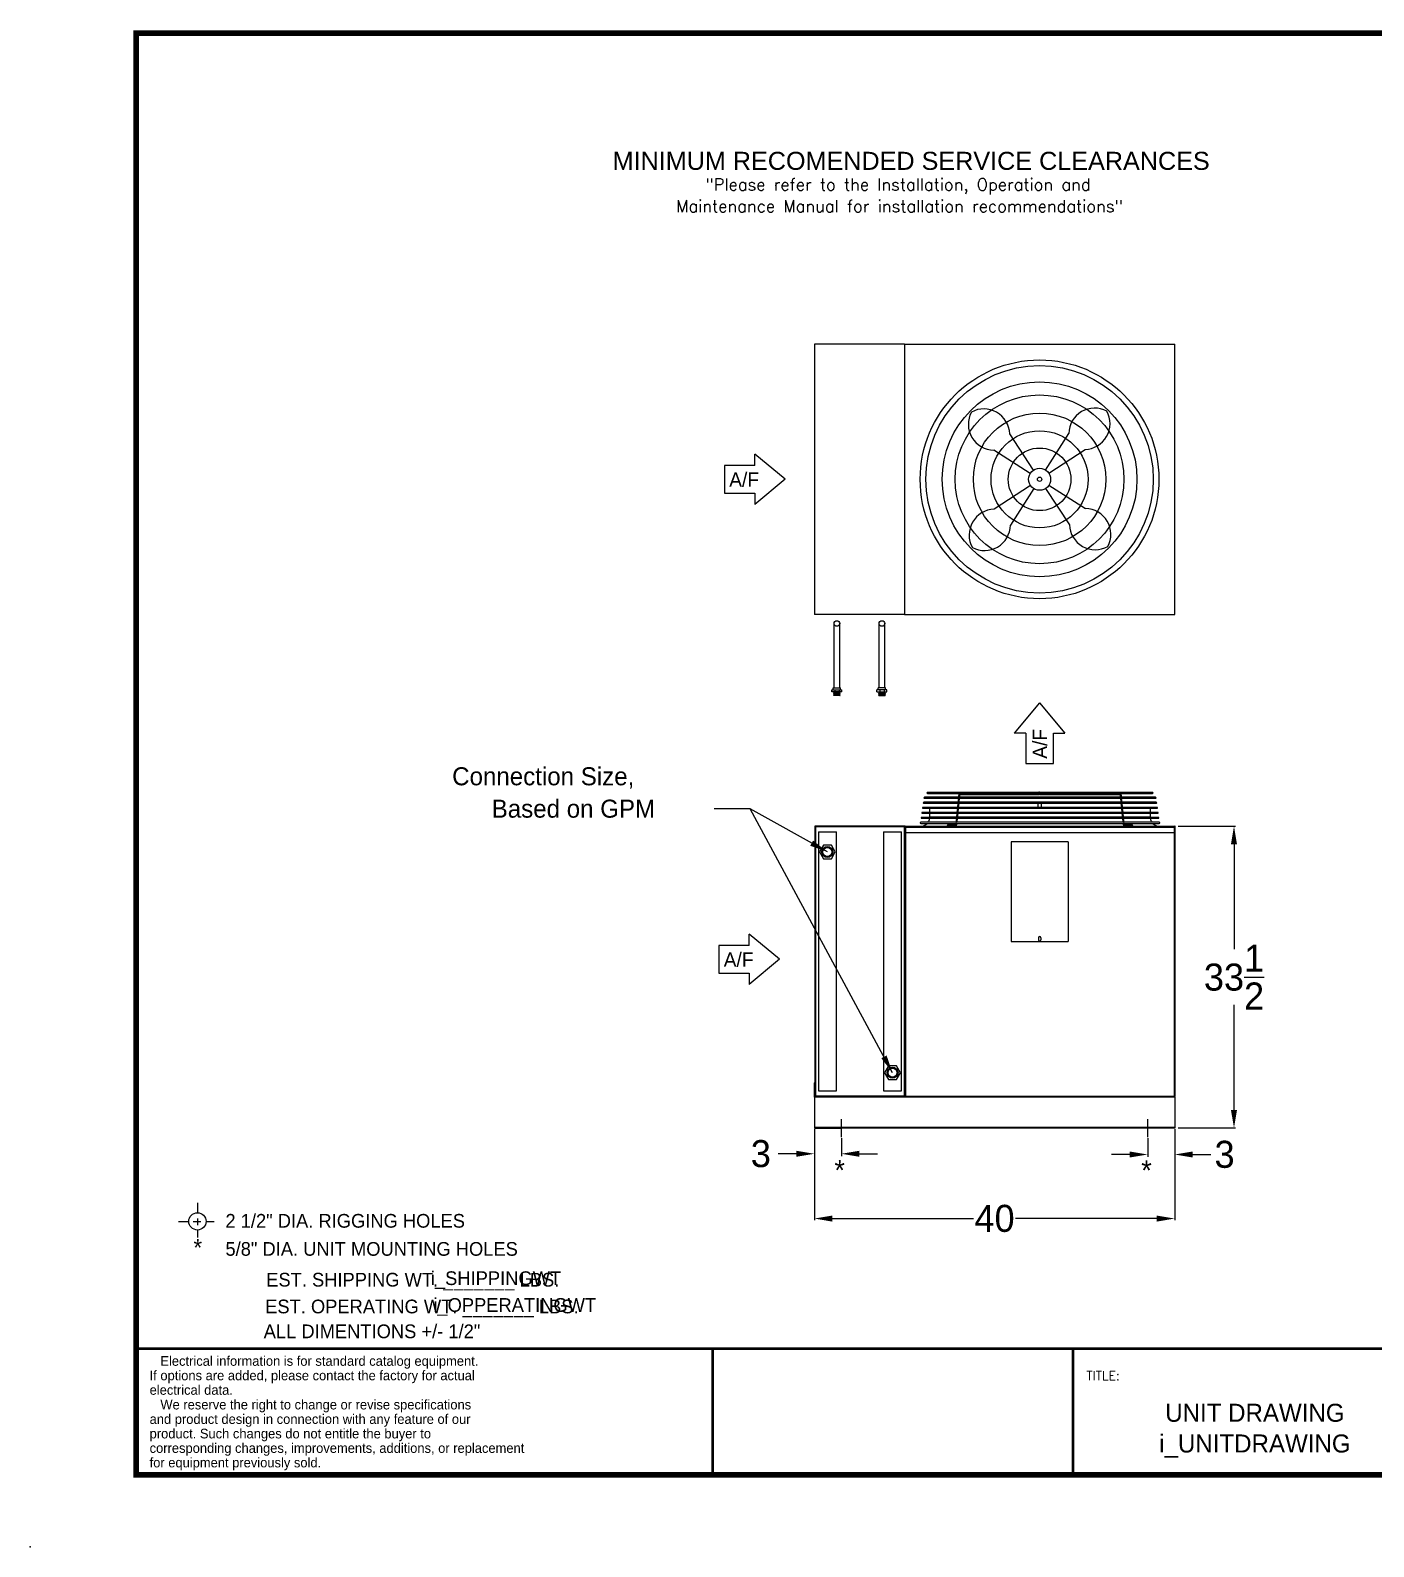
# Model space of a CAD drawing. Extents: x -12 to 264, y -8 to 168.
# Drawn here: x -11.7 to 137.4, y -8 to 160.3 of the extents above; entities that cross this region are included whole.
import ezdxf
from ezdxf.enums import TextEntityAlignment as Align

# ---------------------------------------------------------------- set-up
doc = ezdxf.new("R2010")
doc.units = 0
doc.header["$MEASUREMENT"] = 0
doc.layers.get('0').update_dxf_attribs({"linetype": 'CONTINUOUS'})
doc.layers.get('Defpoints').update_dxf_attribs({"linetype": 'CONTINUOUS'})
doc.styles.add('dimentions', font='ARIAL.TTF')
doc.styles.add('SIMPLEX', font='SIMPLEX')
doc.dimstyles.get("Standard").update_dxf_attribs({"dimtxt": 3, "dimasz": 2, "dimexe": 0.18, "dimexo": 0.375, "dimgap": 0.09, "dimtad": 0, "dimtih": 1, "dimtoh": 1, "dimdec": 3, "dimzin": 0, "dimdsep": 46, "dimlunit": 5, "dimtxsty": 'STANDARD', "dimcen": 0.09, "dimadec": 0, "dimazin": 0, "dimtfac": 1, "dimtdec": 3, "dimtofl": 0, "dimtmove": 0, "dimatfit": 3, "dimfxl": 1, "dimfrac": 1, "dimtolj": 1, "dimtzin": 0, "dimarcsym": 0})

# ---------------------------------------------------------------- blocks, each defined once
blk = doc.blocks.new('2-125ADP')
for p, q in [((-0.299, -0.75), (-0.299, 0)), ((-0.299, 0), (2.424, 0)), ((2.424, -0.75), (2.424, 0)), ((-0.799, -1.5), (-0.799, -0.75)), ((-0.799, -0.75), (2.924, -0.75)), ((2.924, -1.5), (-0.799, -1.5)), ((-0.2365, -1.625), (-0.2365, -1.5)), ((2.2365, -1.75), (-0.2365, -1.625)), ((-0.1115, -1.75), (-0.2365, -1.625)), ((-0.2365, -1.875), (-0.1115, -1.75)), ((2.2365, -2), (-0.2365, -1.875)), ((-0.1115, -2), (-0.2365, -1.875)), ((-0.2365, -2.125), (-0.1115, -2)), ((2.2365, -2.25), (-0.2365, -2.125)), ((-0.1115, -2.25), (-0.2365, -2.125)), ((-0.2365, -2.375), (-0.1115, -2.25)), ((2.2365, -2.5), (-0.2365, -2.375)), ((-0.1115, -2.5), (-0.2365, -2.375)), ((-0.2365, -2.625), (-0.1115, -2.5)), ((2.2365, -2.75), (-0.2365, -2.625)), ((-0.1115, -2.75), (-0.2365, -2.625)), ((-0.174, -2.8125), (-0.1115, -2.75)), ((-0.1115, -2.875), (-0.174, -2.8125)), ((2.3615, -1.625), (-0.1115, -1.5)), ((2.3615, -1.875), (-0.1115, -1.75)), ((2.3615, -2.125), (-0.1115, -2)), ((2.3615, -2.125), (-0.1115, -2)), ((2.3615, -2.375), (-0.1115, -2.25)), ((2.3615, -2.625), (-0.1115, -2.5)), ((2.2425, -2.869), (-0.1115, -2.75)), ((0, -2.875), (-0.1115, -2.875)), ((2.125, -2.875), (0, -2.875)), ((0.2365, -0.75), (0.2365, -1.5)), ((1.8885, -0.75), (1.8885, -1.5)), ((2.125, -2.875), (2.2365, -2.875)), ((2.2365, -1.75), (2.3615, -1.625)), ((2.3615, -1.875), (2.2365, -1.75)), ((2.2365, -2), (2.3615, -1.875)), ((2.3615, -2.125), (2.2365, -2)), ((2.2365, -2.25), (2.3615, -2.125)), ((2.3615, -2.375), (2.2365, -2.25)), ((2.2365, -2.5), (2.3615, -2.375)), ((2.3615, -2.625), (2.2365, -2.5)), ((2.2365, -2.75), (2.3615, -2.625)), ((2.299, -2.8125), (2.2365, -2.75)), ((2.2365, -2.875), (2.299, -2.8125)), ((2.3615, -1.625), (2.3615, -1.5)), ((2.924, -1.5), (2.924, -0.75))]:
    blk.add_line(p, q)
blk = doc.blocks.new('*D22')
at = {"color": 0, "lineweight": -2}
for p, q in [((75.29, 38.11), (75.29, 28.26)), ((115.29, 38.11), (115.29, 28.26)), ((77.29, 28.44), (92.95, 28.44)), ((113.29, 28.44), (97.63, 28.44))]:
    blk.add_line(p, q, dxfattribs=at)
at = {"color": 0}
for points in [[(77.29, 28.77), (77.29, 28.1), (75.29, 28.44)], [(113.29, 28.77), (113.29, 28.1), (115.29, 28.44)]]:
    blk.add_solid(points, dxfattribs=at)
at = {"layer": 'Defpoints', "color": 0}
for p in [(75.29, 38.49), (115.29, 38.49), (115.29, 28.44)]:
    blk.add_point(p, dxfattribs=at)
at = {"color": 0, "insert": (95.29, 28.44), "char_height": 3, "attachment_point": 5}
blk.add_mtext('\\A1;40', dxfattribs=at)
blk = doc.blocks.new('*D24')
at = {"color": 0, "lineweight": -2}
for p, q in [((115.66, 71.99), (122.05, 71.99)), ((121.87, 69.99), (121.87, 58.33)), ((121.87, 40.49), (121.87, 52.15)), ((115.66, 38.49), (122.05, 38.49))]:
    blk.add_line(p, q, dxfattribs=at)
at = {"color": 0}
for points in [[(121.53, 69.99), (122.2, 69.99), (121.87, 71.99)], [(121.53, 40.49), (122.2, 40.49), (121.87, 38.49)]]:
    blk.add_solid(points, dxfattribs=at)
at = {"layer": 'Defpoints', "color": 0}
for p in [(115.29, 71.99), (121.87, 71.99), (115.29, 38.49)]:
    blk.add_point(p, dxfattribs=at)
at = {"color": 0, "insert": (121.87, 55.24), "char_height": 3, "attachment_point": 5}
blk.add_mtext('\\A1;33\\S1/2;', dxfattribs=at)

msp = doc.modelspace()

# ---------------------------------------------------------------- linework, layer by layer
at = {"ltscale": 5}
for p, q in [((85.2879, 125.4855), (75.2879, 125.4855)), ((75.2879, 125.4855), (75.2879, 95.4855)), ((85.2879, 125.4855), (115.2879, 125.4855)), ((85.2879, 125.4855), (85.2879, 95.4855)), ((115.2879, 95.4855), (115.2879, 125.4855)), ((85.2879, 95.4855), (75.2879, 95.4855)), ((77.4754, 87.3311), (77.4754, 94.4855)), ((78.1004, 87.3311), (78.1004, 94.4855)), ((82.4754, 87.3311), (82.4754, 94.4855)), ((83.1004, 87.3311), (83.1004, 94.4855)), ((85.2879, 95.4855), (115.2879, 95.4855)), ((100.2879, 85.6763), (97.4816, 82.3086)), ((100.2879, 85.6763), (103.0942, 82.3086)), ((98.7445, 82.3086), (97.4816, 82.3086)), ((98.7445, 82.3086), (98.7445, 78.9409)), ((101.8314, 82.3086), (103.0942, 82.3086)), ((101.8314, 78.9409), (101.8314, 82.3086)), ((98.7445, 78.9409), (101.8314, 78.9409)), ((113.3259, 74.0794), (87.3455, 74.0794)), ((113.2468, 74.6363), (87.4246, 74.6363)), ((87.4246, 74.5363), (113.2468, 74.5363)), ((113.1677, 75.1932), (87.5037, 75.1932)), ((87.5037, 75.0932), (113.1677, 75.0932)), ((112.8357, 75.7338), (87.8357, 75.7338)), ((87.8357, 75.6338), (112.8357, 75.6338)), ((91.2183, 74.5363), (91.1724, 74.0794)), ((91.2742, 75.0932), (91.2283, 74.6363)), ((91.3012, 75.3613), (91.2843, 75.1932)), ((91.301, 74.0794), (91.3469, 74.5363)), ((91.357, 74.6363), (91.4029, 75.0932)), ((91.4129, 75.1932), (91.4285, 75.3486)), ((91.5399, 75.5058), (100.2958, 75.5058)), ((91.5408, 75.5058), (91.5399, 75.5058)), ((100.0857, 74.5363), (100.0857, 74.0794)), ((100.2958, 75.5058), (100.2961, 75.5058)), ((100.3357, 75.6338), (100.3357, 75.5198)), ((100.3753, 75.5058), (109.1316, 75.5058)), ((100.5181, 74.0794), (100.5181, 74.5363)), ((109.1307, 75.5058), (109.1316, 75.5058)), ((109.243, 75.3486), (109.2586, 75.1932)), ((109.2686, 75.0932), (109.3145, 74.6363)), ((109.3245, 74.5363), (109.3704, 74.0794)), ((109.3872, 75.1932), (109.3703, 75.3613)), ((109.4431, 74.6363), (109.3972, 75.0932)), ((109.4991, 74.0794), (109.4532, 74.5363)), ((113.5771, 72.4248), (87.0944, 72.4248)), ((113.4841, 72.9656), (87.1873, 72.9656)), ((87.1873, 72.8656), (113.4841, 72.8656)), ((113.405, 73.5225), (87.2664, 73.5225)), ((87.2664, 73.4225), (113.405, 73.4225)), ((87.3455, 73.9794), (113.3259, 73.9794)), ((88.0857, 72.9873), (88.0855, 72.9656)), ((88.0857, 73.9395), (88.0857, 73.5225)), ((91.1583, 73.9395), (88.0857, 73.9395)), ((88.0857, 73.4225), (88.0857, 72.9873)), ((91.0627, 72.9873), (88.0857, 72.9873)), ((91.0505, 72.8656), (91.0062, 72.4248)), ((91.1064, 73.4225), (91.0605, 72.9656)), ((91.1623, 73.9794), (91.1165, 73.5225)), ((91.1348, 72.4248), (91.1791, 72.8656)), ((91.1892, 72.9656), (91.2351, 73.4225)), ((109.4801, 72.9873), (91.1913, 72.9873)), ((91.2451, 73.5225), (91.291, 73.9794)), ((109.3845, 73.9395), (91.287, 73.9395)), ((100.0857, 73.9794), (100.0857, 73.9395)), ((100.5181, 73.9395), (100.5181, 73.9794)), ((109.3805, 73.9794), (109.4264, 73.5225)), ((109.4364, 73.4225), (109.4823, 72.9656)), ((109.4923, 72.8656), (109.5366, 72.4248)), ((109.555, 73.5225), (109.5091, 73.9794)), ((112.5857, 73.9395), (109.5131, 73.9395)), ((109.6109, 72.9656), (109.5651, 73.4225)), ((112.5857, 72.9873), (109.6088, 72.9873)), ((109.6653, 72.4248), (109.621, 72.8656)), ((112.5857, 73.5225), (112.5857, 73.9395)), ((112.5857, 72.9873), (112.5857, 73.4225)), ((112.586, 72.9656), (112.5857, 72.9873)), ((75.3504, 71.9873), (75.3504, 41.9873)), ((85.3504, 71.9873), (75.3504, 71.9873)), ((85.2879, 71.9248), (75.4129, 71.9248)), ((75.4129, 71.9248), (75.4129, 42.0498)), ((75.7368, 71.3447), (75.7368, 42.6326)), ((75.7368, 71.3447), (76.7368, 71.3447)), ((76.7368, 71.3447), (77.7368, 71.3447)), ((77.7368, 42.6326), (77.7368, 71.3447)), ((82.9641, 71.3447), (82.9641, 42.6326)), ((82.9641, 71.3447), (84.9641, 71.3447)), ((84.9641, 42.6326), (84.9641, 71.3447)), ((85.2879, 42.0498), (85.2879, 71.9248)), ((85.3504, 41.9873), (85.3504, 71.9873)), ((85.3835, 71.9385), (85.3504, 71.9385)), ((85.3504, 71.8907), (85.3992, 71.8907)), ((85.3835, 71.9385), (85.3835, 71.8907)), ((85.3845, 71.9873), (85.3845, 71.9385)), ((85.3845, 71.9873), (115.2869, 71.9873)), ((115.2869, 71.9385), (85.3845, 71.9385)), ((85.3845, 71.2373), (85.3845, 71.9385)), ((115.2869, 71.2373), (85.3845, 71.2373)), ((85.3992, 71.8907), (115.2391, 71.8907)), ((85.3992, 71.8907), (85.3992, 41.9883)), ((87.0944, 72.2968), (113.5771, 72.2968)), ((90.5986, 72.1123), (90.0971, 72.1123)), ((90.8794, 72.1138), (90.5688, 72.1138)), ((90.9933, 72.2968), (90.9908, 72.271)), ((91.1181, 72.2582), (91.122, 72.2968)), ((109.5495, 72.2968), (109.5533, 72.2582)), ((109.6807, 72.271), (109.6781, 72.2968)), ((110.1026, 72.1138), (109.792, 72.1138)), ((110.5744, 72.1123), (110.0729, 72.1123)), ((115.2391, 71.8907), (115.2391, 41.9883)), ((115.2869, 71.9385), (115.2869, 71.9873)), ((115.2869, 71.9385), (115.2869, 71.2373)), ((115.2879, 71.8907), (115.2869, 71.8957)), ((115.2869, 71.8907), (115.2879, 71.8907)), ((115.2879, 71.9385), (115.3357, 71.9385)), ((115.2879, 71.8907), (115.2879, 71.9385)), ((115.2879, 71.8907), (115.2879, 41.9883)), ((115.2879, 71.2373), (115.3357, 71.2373)), ((115.3357, 71.2373), (115.3357, 71.9385)), ((103.4442, 70.2373), (97.1317, 70.2373)), ((97.1317, 70.2373), (97.1317, 59.1748)), ((103.4442, 70.2373), (103.4442, 59.1748)), ((71.4287, 57.2132), (68.061, 60.0195)), ((68.061, 58.7566), (68.061, 60.0195)), ((97.1317, 59.1748), (103.4442, 59.1748)), ((100.1629, 59.6123), (100.1629, 59.3623)), ((100.4129, 59.6123), (100.4129, 59.3623)), ((64.6933, 58.7566), (64.6933, 55.6697)), ((68.061, 58.7566), (64.6933, 58.7566)), ((64.6933, 55.6697), (68.061, 55.6697)), ((71.4287, 57.2132), (68.061, 54.4069)), ((68.061, 55.6697), (68.061, 54.4069)), ((75.2757, 43.4873), (75.2757, 42.063)), ((75.2757, 43.4873), (75.3504, 43.4873)), ((75.7368, 42.6326), (76.7368, 42.6326)), ((76.7368, 42.6326), (77.7368, 42.6326)), ((82.9641, 42.6326), (84.9641, 42.6326)), ((75.2757, 42.063), (75.3504, 42.063)), ((75.2879, 41.9126), (75.2879, 41.9873)), ((115.2879, 41.9873), (75.2879, 41.9873)), ((115.2879, 41.9126), (75.2879, 41.9126)), ((75.2879, 41.9126), (75.2879, 41.9116)), ((115.2879, 41.9116), (75.2879, 41.9116)), ((75.2879, 41.9116), (75.2879, 38.563)), ((75.3504, 41.9873), (85.3504, 41.9873)), ((75.4129, 42.0498), (85.2879, 42.0498)), ((85.3504, 41.9883), (85.3992, 41.9883)), ((85.3992, 41.9883), (115.2391, 41.9883)), ((85.3992, 41.9873), (85.3992, 41.9883)), ((115.2391, 41.9883), (115.2879, 41.9883)), ((115.2879, 41.9126), (115.2879, 41.9873)), ((115.2879, 41.9126), (115.2879, 41.9116)), ((115.2879, 41.9116), (115.2879, 38.563)), ((78.2879, 37.4873), (78.2879, 39.4873)), ((112.2879, 37.4873), (112.2879, 39.4873)), ((115.2879, 38.563), (75.2879, 38.563)), ((75.2879, 38.563), (75.2879, 38.4873)), ((115.2879, 38.4873), (75.2879, 38.4873)), ((75.2879, 38.4873), (78.2879, 38.4873)), ((75.2879, 38.3623), (75.2879, 35.3783)), ((78.2879, 37.3623), (78.2879, 35.3783)), ((115.2879, 38.4873), (112.2879, 38.4873)), ((112.2879, 37.3623), (112.2879, 35.2981)), ((115.2879, 38.563), (115.2879, 38.4873)), ((115.2879, 38.3623), (115.2879, 35.2981)), ((73.2879, 35.6283), (71.2879, 35.6283)), ((80.2879, 35.6283), (82.2879, 35.6283)), ((110.2879, 35.5481), (108.2879, 35.5481)), ((117.2879, 35.5481), (119.2879, 35.5481))]:
    msp.add_line(p, q, dxfattribs=at)
for p, q in [((99.6182, 111.5064), (96.9784, 115.5306)), ((100.9425, 111.5161), (103.5228, 115.5788)), ((68.6729, 112.029), (68.6729, 113.2918)), ((72.0406, 110.4855), (68.6729, 113.2918)), ((99.2573, 111.1401), (95.1947, 113.7204)), ((101.3088, 111.1552), (105.333, 113.795)), ((65.3052, 112.029), (65.3052, 108.942)), ((68.6729, 112.029), (65.3052, 112.029)), ((72.0406, 110.4855), (68.6729, 107.6792)), ((99.2671, 109.8158), (95.2429, 107.176)), ((99.6334, 109.4549), (97.0531, 105.3922)), ((100.9576, 109.4646), (103.5975, 105.4405)), ((101.3186, 109.8309), (105.3812, 107.2506)), ((65.3052, 108.942), (68.6729, 108.942)), ((68.6729, 108.942), (68.6729, 107.6792)), ((6.8118, 30.1715), (6.8118, 29.1626)), ((4.7217, 28.1272), (5.7448, 28.1272)), ((6.3351, 28.1272), (7.1978, 28.1272)), ((6.8118, 28.4542), (6.8118, 27.6913)), ((6.8118, 27.1463), (6.8118, 26.3508)), ((7.788, 28.1272), (8.6621, 28.1272)), ((64, 0), (64, 14)), ((104, 0), (104, 14))]:
    msp.add_line(p, q)
for points, const_width in [([(0, 0), (256, 0), (256, 160), (0, 160), (0, 0)], 0.64), ([(64.3783, 14), (0, 14)], 0.32), ([(256, 14), (64, 14), (64, 0)], 0.32), ([(104, 14), (104, 0)], 0.32)]:
    msp.add_lwpolyline(points, dxfattribs=dict(const_width=const_width))
at = {"ltscale": 5, "flags": 128}
for points in [[(91.5399, 75.6338), (91.5572, 75.6289), (91.5719, 75.615), (91.5817, 75.5943), (91.5851, 75.5698), (91.5817, 75.5453), (91.5719, 75.5245), (91.5572, 75.5107), (91.5408, 75.5058)], [(109.1316, 75.6338), (109.1143, 75.6289), (109.0996, 75.615), (109.0898, 75.5943), (109.0864, 75.5698), (109.0898, 75.5453), (109.0996, 75.5245), (109.1143, 75.5107), (109.1307, 75.5058)], [(90.5591, 72.1123), (90.5688, 72.1138), (90.5786, 72.1123)], [(90.8794, 72.1138), (90.8967, 72.1089), (90.9114, 72.095), (90.9212, 72.0743), (90.9247, 72.0498), (90.9212, 72.0253), (90.9114, 72.0045), (90.8967, 71.9907), (90.8892, 71.9873)], [(109.792, 72.1138), (109.7747, 72.1089), (109.76, 72.095), (109.7502, 72.0743), (109.7468, 72.0498), (109.7502, 72.0253), (109.76, 72.0045), (109.7747, 71.9907), (109.7823, 71.9873)], [(110.1124, 72.1123), (110.1026, 72.1138), (110.0929, 72.1123)]]:
    msp.add_lwpolyline(points, dxfattribs=at)
at = {"ltscale": 5}
for points in [[(77.6128, 69.1308), (77.1748, 69.8894), (76.2988, 69.8894), (75.8608, 69.1308), (76.2988, 68.3721), (77.1748, 68.3721)], [(84.8401, 44.6259), (84.4021, 45.3845), (83.5261, 45.3845), (83.0881, 44.6259), (83.5261, 43.8673), (84.4021, 43.8673)]]:
    msp.add_lwpolyline(points, close=True, dxfattribs=at)
for centre, radius in [((100.2879, 110.4855), 13.25), ((100.2879, 110.4855), 12.619), ((100.2879, 110.4855), 10.8118), ((100.2879, 110.4855), 9.371), ((100.2879, 110.4855), 7.3515), ((100.2879, 110.4855), 5.3853), ((100.2879, 110.4855), 3.4767), ((100.2879, 110.4855), 1.2209), ((100.2879, 110.4855), 0.241), ((6.8118, 28.1272), 0.9593)]:
    msp.add_circle(centre, radius)
for centre, radius in [((77.7879, 94.4855), 0.3125), ((82.7879, 94.4855), 0.3125), ((76.7368, 69.1308), 0.6113), ((76.7368, 69.1308), 0.5525), ((76.7368, 69.1308), 0.5), ((76.7368, 69.1308), 0.5), ((76.7368, 69.1308), 0.5), ((83.9641, 44.6259), 0.6113), ((83.9641, 44.6259), 0.5525), ((83.9641, 44.6259), 0.5), ((83.9641, 44.6259), 0.5), ((83.9641, 44.6259), 0.5)]:
    msp.add_circle(centre, radius, dxfattribs=at)
for centre, start, end in [((95.2621, 116.6023), 152.144467, 268.658826), ((94.0978, 115.4206), 2.185287, 118.699646), ((106.4047, 115.5113), 62.144467, 178.658826), ((105.2231, 116.6756), 272.185287, 28.699646), ((95.3528, 104.2954), 92.185287, 208.699646), ((105.3137, 104.3687), 332.144467, 88.658826), ((94.1712, 105.4597), 242.144467, 358.658826), ((106.4781, 105.5504), 182.185287, 298.699646)]:
    msp.add_arc(centre, 2.8827, start, end)
for centre, radius, start, end in [((87.3455, 74.0294), 0.05, 90, 270), ((87.4246, 74.5863), 0.05, 90, 270), ((87.5037, 75.1432), 0.05, 90, 270), ((87.8357, 75.6838), 0.05, 90, 270), ((91.3434, 75.1419), 0.2235, 67.624959, 100.904365), ((109.328, 75.1419), 0.2235, 79.095109, 112.375619), ((112.8357, 75.6838), 0.05, 270, 90), ((113.1677, 75.1432), 0.05, 270, 90), ((113.2468, 74.5863), 0.05, 270, 90), ((113.3259, 74.0294), 0.05, 270, 90), ((87.0944, 72.3608), 0.064, 90, 270), ((87.1873, 72.9156), 0.05, 90, 270), ((87.2664, 73.4725), 0.05, 90, 270), ((87.0857, 72.9873), 1, 325.771134, 353.007946), ((113.5857, 72.9873), 1, 186.992054, 214.228866), ((113.405, 73.4725), 0.05, 270, 90), ((113.4841, 72.9156), 0.05, 270, 90), ((113.5771, 72.3608), 0.064, 270, 90), ((85.3845, 71.9385), 0.0488, 90, 134.328425), ((85.3845, 71.9385), 0.001, 90, 180), ((87.0857, 72.9873), 1, 270, 316.330299), ((90.0971, 72.0498), 0.0625, 90, 270), ((90.5986, 72.0498), 0.0625, 270, 90), ((91.0329, 72.051), 0.2241, 67.653141, 100.842318), ((109.6385, 72.051), 0.224, 79.153024, 112.349427), ((110.0729, 72.0498), 0.0625, 90, 270), ((110.5744, 72.0498), 0.0625, 270, 90), ((113.5857, 72.9873), 1, 223.669701, 270), ((115.2869, 71.9385), 0.0488, 0.000012, 90), ((115.2869, 71.9385), 0.001, 0, 90), ((100.2879, 59.6123), 0.125, 0, 180), ((100.2879, 59.3623), 0.125, 180, 0), ((75.3514, 42.063), 0.0757, 180, 270)]:
    msp.add_arc(centre, radius, start, end, dxfattribs=at)
for points, knots in [([(91.5399, 75.6338), (91.5295, 75.6333), (91.503, 75.632), (91.4617, 75.6191), (91.4184, 75.594), (91.3801, 75.5585), (91.3476, 75.5136), (91.3226, 75.4607), (91.3073, 75.4088), (91.3029, 75.3748), (91.3012, 75.3613)], [0, 0, 0, 0, 0.085174576, 0.217060949, 0.349303637, 0.484210846, 0.622659808, 0.763956085, 0.906771674, 1, 1, 1, 1]), ([(91.4285, 75.3486), (91.4295, 75.3563), (91.4324, 75.3796), (91.4428, 75.416), (91.461, 75.453), (91.4833, 75.4808), (91.5069, 75.4983), (91.5255, 75.505), (91.5362, 75.5056), (91.5399, 75.5058)], [0, 0, 0, 0, 0.083497786, 0.249547648, 0.414385333, 0.578050141, 0.742392416, 0.912724372, 1, 1, 1, 1]), ([(100.3357, 75.5198), (100.3312, 75.5174), (100.3219, 75.5123), (100.3077, 75.5069), (100.2996, 75.5061), (100.2958, 75.5058)], [0, 0, 0, 0, 0.32766901, 0.68067167, 1, 1, 1, 1]), ([(100.3357, 75.5198), (100.3365, 75.5194), (100.3428, 75.5158), (100.354, 75.5104), (100.3673, 75.5061), (100.3731, 75.5062), (100.3753, 75.5063)], [0, 0, 0, 0, 0.05447212, 0.46726651, 0.80124139, 1, 1, 1, 1]), ([(109.3703, 75.3613), (109.3689, 75.3727), (109.3648, 75.4048), (109.3507, 75.4559), (109.3255, 75.511), (109.2916, 75.5586), (109.2503, 75.5965), (109.2033, 75.6222), (109.1626, 75.6327), (109.1387, 75.6335), (109.1316, 75.6338)], [0, 0, 0, 0, 0.07870921, 0.22303831, 0.36843539, 0.51460291, 0.66027833, 0.80330657, 0.94184316, 1, 1, 1, 1]), ([(109.1316, 75.5058), (109.135, 75.5056), (109.1456, 75.5051), (109.164, 75.4987), (109.1881, 75.481), (109.2108, 75.4526), (109.2293, 75.4144), (109.2393, 75.3782), (109.2421, 75.3556), (109.243, 75.3486)], [0, 0, 0, 0, 0.08040147, 0.256154, 0.41742089, 0.59007641, 0.75782708, 0.9247973, 1, 1, 1, 1]), ([(90.9908, 72.271), (90.9898, 72.2632), (90.9868, 72.2399), (90.9764, 72.2036), (90.9583, 72.1666), (90.936, 72.1387), (90.9124, 72.1213), (90.8938, 72.1146), (90.8831, 72.114), (90.8794, 72.1138)], [0, 0, 0, 0, 0.08349772, 0.24954744, 0.41439241, 0.57805224, 0.74239437, 0.91272535, 1, 1, 1, 1]), ([(90.8976, 71.9873), (90.9019, 71.9876), (90.9222, 71.9889), (90.9576, 72.0007), (91.0009, 72.0255), (91.0392, 72.0611), (91.0716, 72.106), (91.0967, 72.1589), (91.1119, 72.2108), (91.1164, 72.2448), (91.1181, 72.2582)], [0, 0, 0, 0, 0.03705687, 0.17588123, 0.3150795, 0.45708245, 0.60281284, 0.75154137, 0.90186795, 1, 1, 1, 1]), ([(109.5533, 72.2582), (109.5548, 72.2469), (109.5588, 72.2147), (109.5729, 72.1637), (109.5981, 72.1086), (109.632, 72.0609), (109.6734, 72.0233), (109.7199, 71.9969), (109.7533, 71.9904), (109.7696, 71.9873)], [0, 0, 0, 0, 0.08387789, 0.2376848, 0.39262927, 0.54839533, 0.70363697, 0.85605761, 1, 1, 1, 1]), ([(109.792, 72.1138), (109.7887, 72.114), (109.778, 72.1145), (109.7597, 72.1209), (109.7356, 72.1386), (109.7128, 72.167), (109.6944, 72.2052), (109.6844, 72.2414), (109.6816, 72.264), (109.6807, 72.271)], [0, 0, 0, 0, 0.080402407, 0.256154047, 0.417422003, 0.590075272, 0.757827794, 0.924796927, 1, 1, 1, 1])]:
    msp.add_open_spline(points, degree=3, knots=knots, dxfattribs=at)
msp.add_point((100.2565, 75.7553), dxfattribs=at)
msp.add_point((-11.7396, -7.9785))
for points in [[(73.2879, 35.9616), (73.2879, 35.2949), (75.2879, 35.6283)], [(80.2879, 35.9616), (80.2879, 35.2949), (78.2879, 35.6283)], [(110.2879, 35.8815), (110.2879, 35.2148), (112.2879, 35.5481)], [(117.2879, 35.8815), (117.2879, 35.2148), (115.2879, 35.5481)]]:
    msp.add_solid(points, dxfattribs=at)

# ---------------------------------------------------------------- block references
for p, xscale, yscale, zscale in [((77.4754, 87.3311), 0.2941176470000073, 0.2941176470000073, 0.2941176470000073), ((83.1004, 87.3311), -0.2941176470000073, 0.2941176470000002, 0.294117647)]:
    msp.add_blockref('2-125ADP', p, dxfattribs=dict(at, xscale=xscale, yscale=yscale, zscale=zscale))

# ---------------------------------------------------------------- texts
at = {"lineweight": 30, "style": 'dimentions'}
msp.add_text('MINIMUM RECOMENDED SERVICE CLEARANCES', height=2, dxfattribs=at).set_placement((52.8942, 144.8344))
at = {"style": 'SIMPLEX'}
for s, p in [('"Please refer to the Installation, Operation and', (84.576, 142.5469)), ('Maintenance Manual for installation recommendations"', (84.7344, 140.1398))]:
    msp.add_text(s, height=1.328, dxfattribs=at).set_placement(p, align=Align.CENTER)
for s, height, p in [('A/F', 1.59375, (65.837, 109.6544)), ('2 1/2" DIA. RIGGING HOLES', 1.52, (9.9186, 27.4269)), ('5/8" DIA. UNIT MOUNTING HOLES', 1.52, (9.9186, 24.3091))]:
    msp.add_text(s, height=height).set_placement(p)
at = {"ltscale": 5}
msp.add_text('A/F', height=1.59375, rotation=90, dxfattribs=at).set_placement((101.119, 79.4727))
for s, height, p in [('Connection Size,', 2, (35.0844, 76.527)), ('Based on GPM', 2, (39.4736, 72.9334)), ('A/F', 1.59375, (65.2252, 56.3821))]:
    msp.add_text(s, height=height, dxfattribs=at).set_placement(p)
for s, height, p in [('*', 1.8706, (6.8513, 24.2828)), ('EST. SHIPPING WT. _______ LBS.', 1.52, (30.7133, 20.8934)), ('i_SHIPPINGWT', 1.521744, (39.952, 21.0595)), ('EST. OPERATING WT. _______ LBS.', 1.52, (31.7226, 17.9202)), ('i_OPPERATINGWT', 1.52, (42.0318, 18.0862)), ('ALL DIMENTIONS +/- 1/2"', 1.52, (26.1879, 15.1617)), ('UNIT DRAWING', 2, (124.189, 5.8826)), ('i_UNITDRAWING', 2, (124.189, 2.4739))]:
    msp.add_text(s, height=height).set_placement(p, align=Align.CENTER)
at = {"lineweight": 25}
for s, p in [('   Electrical information is for standard catalog equipment.', (1.5028, 12.0975)), ('If options are added, please contact the factory for actual', (1.5028, 10.4897)), ('electrical data.', (1.5028, 8.8818)), ('and product design in connection with any feature of our', (1.5028, 5.6459)), ('   We reserve the right to change or revise specifications', (1.5028, 7.2537)), ('product. Such changes do not entitle the buyer to', (1.5028, 4.0381)), ('corresponding changes, improvements, additions, or replacement ', (1.5028, 2.4303)), ('for equipment previously sold.', (1.5028, 0.8224))]:
    msp.add_text(s, height=1.071884, dxfattribs=at).set_placement(p)
at = {"style": 'SIMPLEX'}
msp.add_text('TITLE:', height=1, dxfattribs=at).set_placement((105.5, 10.5))
at = {"ltscale": 5, "char_height": 3, "attachment_point": 5}
for insert in [(69.3495, 35.6283), (120.8243, 35.5481)]:
    msp.add_mtext('\\A1;3', dxfattribs=dict(at, insert=insert))
at = {"ltscale": 5, "char_height": 2.25, "width": 3.555801, "attachment_point": 1}
for insert in [(77.515, 34.9313), (111.5735, 34.9178)]:
    msp.add_mtext('*', dxfattribs=dict(at, insert=insert))

# ---------------------------------------------------------------- dimensions: what is measured, and where the dimension line sits
dim = msp.add_linear_dim(base=(121.8675, 71.9873), p1=(115.2879, 38.4873), p2=(115.2869, 71.9873), angle=90, dimstyle='Standard')
dim.commit()
dim.dimension.update_dxf_attribs({"geometry": '*D24', "text_midpoint": (121.8675, 55.2373)})
dim = msp.add_linear_dim(base=(115.2879, 28.437), p1=(75.2879, 38.4873), p2=(115.2879, 38.4873), dimstyle='Standard')
dim.commit()
dim.dimension.update_dxf_attribs({"geometry": '*D22', "text_midpoint": (95.2879, 28.437)})

# ---------------------------------------------------------------- leaders
for points in [[(76.7368, 69.1308), (68.1699, 73.906), (64.1856, 73.906)], [(83.9641, 44.6259), (68.1699, 73.906), (64.1856, 73.906)]]:
    msp.add_leader(points, dimstyle='Standard', override={"dimgap": 0.09, "dimtad": 0})

doc.saveas('drawing.dxf')
